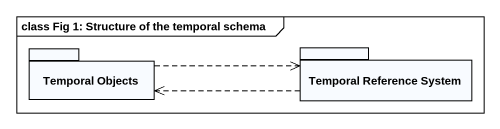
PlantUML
@startuml
mainframe class Fig 1: Structure of the temporal schema
package "Temporal Objects" as Temporal_Objects {
}
package "Temporal Reference System" as Temporal_Reference_System {
}
Temporal_Objects .right.> Temporal_Reference_System
Temporal_Reference_System .left.> Temporal_Objects
@enduml
